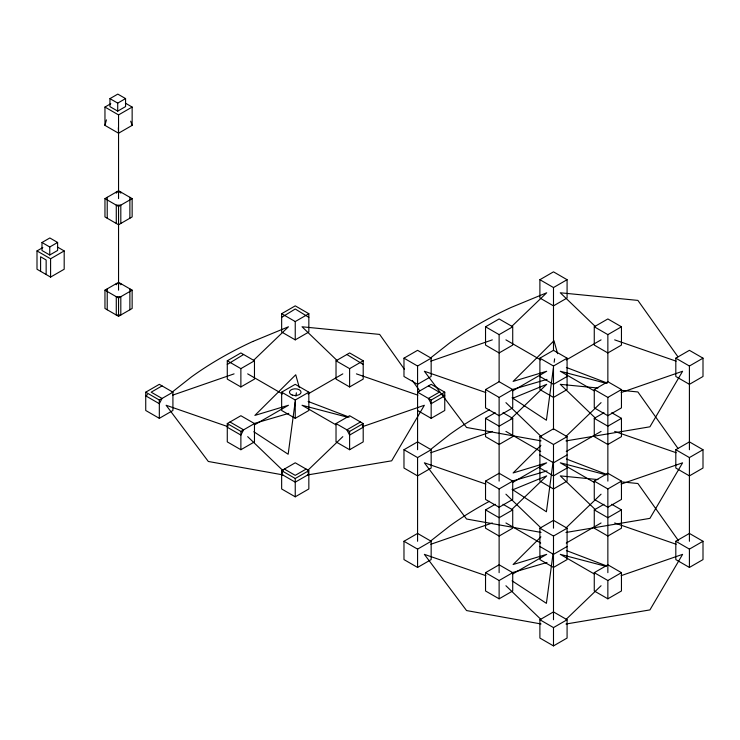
<?xml version="1.0" encoding="UTF-8"?>
<svg xmlns="http://www.w3.org/2000/svg" width="740" height="740" viewBox="0 0 740 740"><rect width="100%" height="100%" fill="white"/><g stroke="black" fill="none" stroke-linecap="round" stroke-linejoin="round"><path stroke-width="1.11" d="M295.158 401.931L288.165 454.24L253.82 431.744M295.917 396.242L296.379 392.829M553.409 367.919L546.407 420.237L512.071 397.732M554.168 362.239L554.621 358.826M553.104 461.751L546.407 511.784L512.071 489.288M553.104 553.298L546.407 603.341L512.071 580.835M125.347 103.138L132.146 107.059L132.146 125.374L118.548 133.219L104.96 125.374L106.421 119.862M228.188 425.482L227.282 427.23L240.879 435.074L243.599 429.848L230.001 421.994M282.56 472.564L281.653 474.312L295.242 482.156L308.839 474.312L307.933 472.564M540.912 445.323L513.116 472.953L546.693 462.805L512.876 482.323M540.912 536.87L513.116 564.509L546.693 554.352L512.876 573.879M253.496 360.417L288.452 326.784L252.775 341.501M307.868 470.279L342.814 436.646M511.747 326.405L546.693 292.781L511.016 307.489A391.118 225.811 0 0 0 449.846 342.805L430.421 358.068M510.915 418.766L546.693 384.328L512.931 398.185M566.109 436.267L601.065 402.643M511.747 509.509L546.693 475.885L512.931 489.741M566.109 527.824L601.065 494.191M566.109 619.371L601.065 585.738M172.179 392.08L191.605 376.808A391.118 225.811 0 0 1 252.766 341.492M430.421 449.624L449.855 434.352A391.118 225.811 0 0 1 489.445 409.766M430.421 541.171L449.855 525.909A391.118 225.811 0 0 1 489.445 501.313M281.653 317.368L295.242 308.996L308.839 317.368M227.282 364.45L243.599 354.516M147.547 394.624L145.734 395.845L159.322 403.689L162.042 398.453L151.173 392.182L162.042 385.901M109.946 98.633L117.799 94.1L125.569 98.587L125.569 106.588L117.716 111.12L109.946 106.634L109.946 98.633L117.716 103.119L125.569 98.587M104.96 125.374L104.96 107.059L110.787 103.702M104.96 107.059L118.548 114.913L132.146 107.059M104.96 198.616L118.548 190.763L132.146 198.616L132.146 216.922L118.548 224.775L104.96 216.922L104.96 198.616L118.548 206.46L132.146 198.616M41.986 242.498L49.839 237.965L57.618 242.452L57.618 250.453L49.756 254.995L41.986 250.499L41.986 242.498L49.756 246.984L57.618 242.452M57.387 247.003L64.186 250.925L64.186 269.24L50.588 277.084L37 269.24L37 250.925L42.828 247.567M37 250.925L50.588 258.778L64.186 250.925M104.96 290.163L118.548 282.319L132.146 290.163L132.146 308.478L118.548 316.322L104.96 308.478L104.96 290.163L118.548 298.017L132.146 290.163M145.734 392.182L159.322 384.328L172.919 392.182L172.919 410.487L159.322 418.331L145.734 410.487L145.734 392.182L159.322 400.026L172.919 392.182M281.653 313.704L295.242 305.861L308.839 313.704L308.839 332.019L295.242 339.864L281.653 332.019L281.653 313.704L295.242 321.558L308.839 313.704M227.282 360.787L240.879 352.943L254.468 360.787L254.468 379.102L240.879 386.946L227.282 379.102L227.282 360.787L240.879 368.64L254.468 360.787M227.282 423.567L240.879 415.723L254.468 423.567L254.468 441.882L240.879 449.726L227.282 441.882L227.282 423.567L240.879 431.411L254.468 423.567M281.653 392.182L295.242 384.328L308.839 392.182L308.839 410.487L295.242 418.331L281.653 410.487L281.653 392.182L295.242 400.026L308.839 392.182M336.025 360.787L349.613 352.943L363.201 360.787L363.201 379.102L349.613 386.946L336.025 379.102L336.025 360.787L349.613 368.64L363.201 360.787M254.634 424.779L288.452 405.261L254.875 415.408L295.741 374.773L299.339 387.704M308.007 393.967L342.814 373.867M403.975 358.169L417.573 350.325L431.161 358.169L431.161 376.484L417.573 384.328L403.975 376.484L403.975 358.169L417.573 366.022L431.161 358.169M539.895 279.702L553.492 271.848L567.081 279.702L567.081 298.007L553.492 305.861L539.895 298.007L539.895 279.702L553.492 287.546L567.081 279.702M485.533 326.784L499.121 318.94L512.718 326.784L512.718 345.09L499.121 352.943L485.533 345.09L485.533 326.784L499.121 334.628L512.718 326.784M336.025 423.567L349.613 415.723L363.201 423.567L363.201 441.882L349.613 449.726L336.025 441.882L336.025 423.567L349.613 431.411L363.201 423.567M360.482 421.994L346.894 429.848L349.613 435.074L363.201 427.23L362.295 425.482M281.653 470.649L295.242 462.805L308.839 470.649L308.839 488.964L295.242 496.808L281.653 488.964L281.653 470.649L295.242 478.493L308.839 470.649M306.12 469.077L295.242 475.358L284.373 469.077M444.759 392.182L431.161 384.328L417.573 392.182L431.161 400.026L444.759 392.182L444.759 410.487L431.161 418.331L417.573 410.487M485.533 389.564L499.121 381.711L512.718 389.564L512.718 407.87L499.121 415.714L485.533 407.87L485.533 389.564L499.121 397.408L512.718 389.564M539.895 358.169L553.492 350.325L567.081 358.169L567.081 389.564L553.492 397.408L539.895 389.564L539.895 358.169L553.492 366.022L567.081 358.169M594.266 326.784L607.855 318.94L621.452 326.784L621.452 345.09L607.855 352.943L594.266 345.09L594.266 326.784L607.855 334.628L621.452 326.784M403.975 449.726L417.573 441.873L431.161 449.726L431.161 468.032L417.573 475.885L403.975 468.032L403.975 449.726L417.573 457.57L431.161 449.726M512.876 390.776L546.693 371.249L513.116 381.405L553.992 340.77L557.59 353.702M566.257 359.954L601.065 339.864M503.006 412.726L512.718 418.331L512.718 436.646L499.121 444.49L485.533 436.646L485.533 418.331L495.236 412.726M567.081 376.484L553.492 384.328L539.895 376.484M512.718 418.331L499.121 426.185L485.533 418.331M594.266 389.564L607.855 381.711L621.452 389.564L621.452 407.87L607.855 415.714L594.266 407.87L594.266 389.564L607.855 397.408L621.452 389.564M539.895 436.646L553.492 428.793L567.081 436.646L567.081 481.111L553.492 488.964L539.895 481.111L539.895 436.646L553.492 444.49L567.081 436.646M675.814 358.169L689.412 350.325L703 358.169L703 376.484L689.412 384.328L675.814 376.484L675.814 358.169L689.412 366.022L703 358.169M485.533 481.111L499.121 473.267L512.718 481.111L512.718 499.426L499.121 507.27L485.533 499.426L485.533 481.111L499.121 488.955L512.718 481.111M611.74 412.726L621.452 418.331L621.452 436.646L607.855 444.49L594.266 436.646L594.266 418.331L603.97 412.726M403.975 541.273L417.573 533.429L431.161 541.273L431.161 559.588L417.573 567.432L403.975 559.588L403.975 541.273L417.573 549.126L431.161 541.273M621.452 418.331L607.855 426.185L594.266 418.331M566.257 451.511L601.065 431.411M567.081 454.952L553.492 462.796L539.895 454.952M503.006 504.282L512.718 509.888L512.718 528.193L499.121 536.047L485.533 528.193L485.533 509.888L495.236 504.282M567.081 468.032L553.492 475.885L539.895 468.032M512.718 509.888L499.121 517.732L485.533 509.888M594.266 481.111L607.855 473.267L621.452 481.111L621.452 499.426L607.855 507.27L594.266 499.426L594.266 481.111L607.855 488.955L621.452 481.111M539.895 528.193L553.492 520.35L567.081 528.193L567.081 559.588L553.492 567.432L539.895 559.588L539.895 528.193L553.492 536.038L567.081 528.193M675.814 449.726L689.412 441.873L703 449.726L703 468.032L689.412 475.885L675.814 468.032L675.814 449.726L689.412 457.57L703 449.726M485.533 572.668L499.121 564.814L512.718 572.668L512.718 590.973L499.121 598.817L485.533 590.973L485.533 572.668L499.121 580.512L512.718 572.668M611.74 504.282L621.452 509.888L621.452 528.193L607.855 536.047L594.266 528.193L594.266 509.888L603.97 504.282M621.452 509.888L607.855 517.732L594.266 509.888M566.257 543.058L601.065 522.967M567.081 546.509L553.492 554.352L539.895 546.509M594.266 572.668L607.855 564.814L621.452 572.668L621.452 590.973L607.855 598.817L594.266 590.973L594.266 572.668L607.855 580.512L621.452 572.668M539.895 619.75L553.492 611.897L567.081 619.75L567.081 638.056L553.492 645.9L539.895 638.056L539.895 619.75L553.492 627.594L567.081 619.75M675.814 541.273L689.412 533.429L703 541.273L703 559.588L689.412 567.432L675.814 559.588L675.814 541.273L689.412 549.126L703 541.273M172.596 395.169L234.081 373.867M430.837 361.157L492.322 339.864M362.878 426.555L424.371 405.261L391.673 460.817L307.711 474.932M430.837 452.714L492.322 431.411M621.128 392.552L682.613 371.249L649.923 426.804L565.961 440.92M430.837 544.261L492.322 522.967M621.128 484.099L682.613 462.805L649.923 518.361L565.961 532.476M621.128 575.655L682.613 554.352L649.923 609.908L565.961 624.024M253.94 423.567L288.757 413.373M512.191 389.564L547.008 379.37M512.191 481.111L547.008 470.918M512.191 572.668L547.008 562.465M597.948 388.028L560.282 384.328L595.238 417.961M620.768 390.276L637.889 391.96L677.942 448.375M597.948 479.585L560.282 475.885L595.238 509.509M620.768 481.823L637.889 483.507L678.608 540.866M541.051 440.864L466.561 427.461L424.371 371.249L485.856 392.552M282.81 474.867L208.319 461.473L166.121 405.261L227.606 426.555M541.051 532.412L466.561 519.018L424.371 462.805L485.856 484.099M541.051 623.959L466.561 610.565L424.371 554.352L485.856 575.655M606.106 383.292L560.282 371.249L594.1 390.776M606.106 474.849L560.282 462.805L594.1 482.323M347.856 417.305L302.04 405.261L335.858 424.779M606.106 566.396L560.282 554.352L594.1 573.879M614.653 339.864L676.138 361.157M614.653 431.411L676.138 452.714M356.412 373.867L417.897 395.169M614.653 522.967L676.138 544.261M566.368 367.456L607.374 383.117M566.368 459.004L607.374 474.664M308.127 401.459L349.132 417.12M566.368 550.56L606.291 565.804M505.92 339.864L540.727 359.954M428.442 385.901L439.32 392.182L428.442 398.453L431.161 403.689L444.759 395.845L442.946 394.624M505.92 431.411L540.727 451.511M346.894 354.516L363.201 364.45M247.678 373.867L282.486 393.967M505.92 522.967L540.727 543.058M595.238 326.405L560.282 292.781L637.889 300.403L677.942 356.819M505.92 402.643L541.699 437.072M505.92 494.191L540.866 527.824M336.987 360.417L302.04 326.784L379.648 334.415L404.345 369.204M505.92 585.738L540.866 619.371M247.678 436.646L283.457 471.075M412.356 380.49L419.691 390.831M130.684 121.194L132.146 125.374M118.344 127.696L118.548 133.219L118.548 114.913M689.412 366.022L689.412 449.726M689.412 457.57L689.412 541.273M689.412 549.126L689.412 567.432M607.855 334.628L607.855 381.711M607.855 397.408L607.855 481.111M607.855 488.955L607.855 572.668M607.855 580.512L607.855 598.817M553.492 287.546L553.492 350.649M553.492 366.022L553.492 429.616M553.492 444.49L553.492 528.193M553.492 536.038L553.492 619.75M553.492 627.594L553.492 645.9M499.121 334.628L499.121 381.711M499.121 397.408L499.121 481.111M499.121 488.955L499.121 572.668M499.121 580.512L499.121 598.817M431.161 400.026L431.161 418.331M417.573 366.022L417.573 449.726M417.573 457.57L417.573 541.273M417.573 549.126L417.573 567.432M349.613 368.64L349.613 386.946M349.613 431.411L349.613 449.726M295.242 321.558L295.242 339.864M295.242 400.026L295.242 418.331M295.242 478.493L295.242 496.808M240.879 368.64L240.879 386.946M240.879 431.411L240.879 449.726M159.322 400.026L159.322 418.331M129.879 197.303L129.879 218.235M129.879 288.859L129.879 309.782M120.814 193.214L120.814 192.076L116.282 192.076L116.282 193.214M120.814 223.462L120.814 205.156L116.282 205.156L116.282 223.462M120.814 284.771L120.814 283.624L116.282 283.624L116.282 284.771M118.548 133.385L118.548 198.616M118.548 206.46L118.548 290.163M118.548 298.017L118.548 316.322M117.716 103.119L117.716 111.12M107.226 197.303L107.226 218.235M107.226 288.859L107.226 309.782M50.588 258.778L50.588 277.084M49.756 246.984L49.756 254.995M46.148 274.522L46.148 259.981L40.589 256.78L40.589 271.312M120.814 296.703L116.282 296.703L116.282 315.018L120.814 315.018L120.814 296.703M292.226 395.049A5.818 3.358 0 0 0 301.06 392.256A5.818 3.358 0 0 0 292.448 389.231A5.818 3.358 0 0 0 292.226 395.049"/></g></svg>
